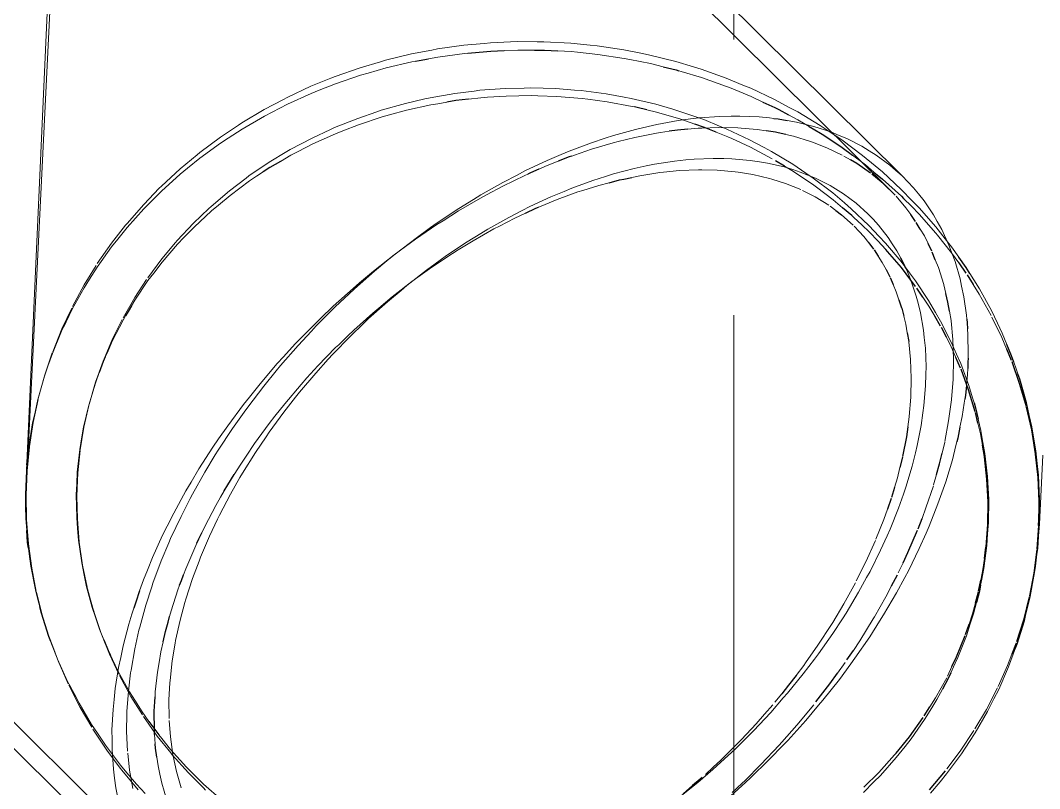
# Model space of a CAD drawing. Header units: millimetres. Extents: x -11795 to 47768, y 22971 to 65021.
# Drawn here: x 20288.7 to 20509, y 32997.5 to 33163.6 of the extents above; entities that cross this region are included whole.
import ezdxf

# ---------------------------------------------------------------- set-up
doc = ezdxf.new("R2010")
doc.units = ezdxf.units.MM
doc.linetypes.add('HIDDEN_50', pattern=[225, 150, -75])
for name, color, linetype, lineweight in [('PLATE_HIDDEN', 8, 'HIDDEN_50', 18), ('PROFILE_HIDDEN', 9, 'HIDDEN_50', 18), ('PROFILE_VISIBLE', 4, 'Continuous', 25)]:
    doc.layers.add(name, color=color, linetype=linetype, lineweight=lineweight)

msp = doc.modelspace()

# ---------------------------------------------------------------- linework, layer by layer
at = {"layer": 'PLATE_HIDDEN'}
for p, q in [((20442.87, 33534.78), (20442.87, 32724.87)), ((20442.87, 32724.87), (20442.87, 33534.78)), ((20442.87, 33534.78), (20442.87, 32724.87)), ((20442.87, 32724.87), (20442.87, 33534.78)), ((20442.87, 33534.48), (20442.87, 32724.69)), ((20442.87, 32724.69), (20442.87, 33534.48))]:
    msp.add_line(p, q, dxfattribs=at)
at = {"layer": 'PROFILE_HIDDEN'}
for p, q in [((20479.25, 33129.95), (18922.73, 34675.92)), ((20324.68, 32974.69), (18768.16, 34520.66)), ((20290.12, 33066.21), (20333.6, 33938.61)), ((20289.99, 33066.28), (20301.87, 33328.52)), ((20477.73, 33125.78), (20424.67, 33178.49)), ((20384.54, 33158.21), (20378.83, 33157.41)), ((20388.95, 33158.62), (20384.54, 33158.21)), ((20390.29, 33158.74), (20388.95, 33158.62)), ((20396.06, 33159), (20390.29, 33158.74)), ((20400.4, 33158.98), (20396.06, 33159)), ((20401.84, 33158.97), (20400.4, 33158.98)), ((20407.62, 33158.67), (20401.84, 33158.97)), ((20411.84, 33158.24), (20407.62, 33158.67)), ((20413.37, 33158.09), (20411.84, 33158.24)), ((20419.08, 33157.23), (20413.37, 33158.09)), ((20373.19, 33156.33), (20367.61, 33154.97)), ((20377.61, 33157.17), (20373.19, 33156.33)), ((20378.83, 33157.41), (20377.61, 33157.17)), ((20378.93, 33155.66), (20384.64, 33156.44)), ((20384.64, 33156.44), (20385.4, 33156.51)), ((20393.27, 33157.06), (20396.16, 33157.18)), ((20396.16, 33157.18), (20397.6, 33157.17)), ((20397.6, 33157.17), (20399.77, 33157.16)), ((20404.83, 33156.98), (20407.72, 33156.83)), ((20407.72, 33156.83), (20409.06, 33156.69)), ((20409.06, 33156.69), (20413.47, 33156.24)), ((20413.47, 33156.24), (20419.18, 33155.38)), ((20423.14, 33156.42), (20419.08, 33157.23)), ((20424.74, 33156.1), (20423.14, 33156.42)), ((20430.33, 33154.7), (20424.74, 33156.1)), ((20366.51, 33154.65), (20362.12, 33153.36)), ((20367.61, 33154.97), (20366.51, 33154.65)), ((20367.7, 33153.3), (20373.28, 33154.62)), ((20373.28, 33154.62), (20374.08, 33154.76)), ((20376.9, 33155.29), (20378.93, 33155.66)), ((20419.18, 33155.38), (20420.4, 33155.14)), ((20420.4, 33155.14), (20424.84, 33154.26)), ((20424.84, 33154.26), (20427.63, 33153.56)), ((20434.18, 33153.53), (20430.33, 33154.7)), ((20356.74, 33151.47), (20355.78, 33151.08)), ((20362.12, 33153.36), (20356.74, 33151.47)), ((20356.82, 33149.89), (20362.21, 33151.73)), ((20362.21, 33151.73), (20363.85, 33152.2)), ((20363.85, 33152.2), (20367.7, 33153.3)), ((20430.97, 33152.7), (20431.52, 33152.54)), ((20431.52, 33152.54), (20435.92, 33151.21)), ((20435.84, 33153.03), (20434.18, 33153.53)), ((20441.24, 33151.11), (20435.84, 33153.03)), ((20351.48, 33149.34), (20346.35, 33146.95)), ((20355.78, 33151.08), (20351.48, 33149.34)), ((20353.22, 33148.47), (20356.82, 33149.89)), ((20435.92, 33151.21), (20441.32, 33149.31)), ((20444.85, 33149.61), (20441.24, 33151.11)), ((20441.32, 33149.31), (20442.28, 33148.91)), ((20446.52, 33148.92), (20444.85, 33149.61)), ((20346.42, 33145.47), (20351.55, 33147.81)), ((20351.55, 33147.81), (20353.22, 33148.47)), ((20377.21, 33146.86), (20382.58, 33147.8)), ((20382.58, 33147.8), (20386.76, 33148.32)), ((20386.76, 33148.32), (20388, 33148.48)), ((20388, 33148.48), (20393.46, 33148.87)), ((20389.65, 33146.97), (20388.21, 33146.88)), ((20393.67, 33147.24), (20389.65, 33146.97)), ((20393.46, 33148.87), (20397.59, 33148.96)), ((20399.14, 33147.34), (20393.67, 33147.24)), ((20397.59, 33148.96), (20398.93, 33148.99)), ((20398.93, 33148.99), (20404.41, 33148.83)), ((20400.49, 33147.3), (20399.14, 33147.34)), ((20404.62, 33147.16), (20400.49, 33147.3)), ((20404.41, 33148.83), (20408.43, 33148.51)), ((20410.08, 33146.71), (20404.62, 33147.16)), ((20408.43, 33148.51), (20409.87, 33148.4)), ((20409.87, 33148.4), (20415.3, 33147.68)), ((20415.3, 33147.68), (20419.17, 33146.97)), ((20419.17, 33146.97), (20420.68, 33146.7)), ((20442.28, 33148.91), (20446.6, 33147.14)), ((20451.67, 33146.49), (20446.52, 33148.92)), ((20446.6, 33147.14), (20449.17, 33145.94)), ((20345.52, 33146.51), (20341.37, 33144.31)), ((20343.09, 33143.75), (20346.42, 33145.47)), ((20346.35, 33146.95), (20345.52, 33146.51)), ((20366.69, 33144.16), (20371.91, 33145.64)), ((20371.91, 33145.64), (20376.09, 33146.6)), ((20377.41, 33145.33), (20372.11, 33144.15)), ((20376.09, 33146.6), (20377.21, 33146.86)), ((20378.92, 33145.58), (20377.41, 33145.33)), ((20380.85, 33145.91), (20378.92, 33145.58)), ((20388.21, 33146.88), (20385.5, 33146.56)), ((20411.32, 33146.55), (20410.08, 33146.71)), ((20415.5, 33145.99), (20411.32, 33146.55)), ((20420.88, 33145), (20415.5, 33145.99)), ((20420.68, 33146.7), (20425.99, 33145.44)), ((20421.44, 33144.87), (20420.88, 33145)), ((20425.99, 33145.44), (20429.66, 33144.37)), ((20455.01, 33144.7), (20451.67, 33146.49)), ((20341.37, 33144.31), (20336.55, 33141.44)), ((20336.6, 33140.09), (20341.43, 33142.89)), ((20341.43, 33142.89), (20343.09, 33143.75)), ((20361.58, 33142.41), (20365.71, 33143.82)), ((20366.89, 33142.72), (20361.76, 33141.02)), ((20365.71, 33143.82), (20366.69, 33144.16)), ((20368.44, 33143.14), (20366.89, 33142.72)), ((20372.11, 33144.15), (20368.44, 33143.14)), ((20426.19, 33143.74), (20424.09, 33144.24)), ((20431.42, 33142.23), (20426.19, 33143.74)), ((20429.66, 33144.37), (20431.22, 33143.92)), ((20431.22, 33143.92), (20436.36, 33142.13)), ((20435.38, 33142.52), (20439.81, 33142.84)), ((20439.81, 33142.84), (20442.27, 33142.88)), ((20442.27, 33142.88), (20444.14, 33142.91)), ((20444.14, 33142.91), (20448.35, 33142.73)), ((20448.35, 33142.73), (20450.6, 33142.49)), ((20454.66, 33143.2), (20456.74, 33142.09)), ((20456.68, 33143.81), (20455.01, 33144.7)), ((20461.53, 33140.89), (20456.68, 33143.81)), ((20335.85, 33140.97), (20331.9, 33138.34)), ((20336.55, 33141.44), (20335.85, 33140.97)), ((20355.73, 33140.01), (20356.58, 33140.41)), ((20356.58, 33140.41), (20361.58, 33142.41)), ((20361.76, 33141.02), (20358.34, 33139.68)), ((20421.59, 33140.03), (20424.39, 33140.68)), ((20424.39, 33140.68), (20426.26, 33141.11)), ((20426.26, 33141.11), (20430.86, 33141.94)), ((20430.86, 33141.94), (20433.5, 33142.28)), ((20432.41, 33141.88), (20431.42, 33142.23)), ((20434.47, 33141.17), (20432.41, 33141.88)), ((20433.5, 33142.28), (20435.38, 33142.52)), ((20439.52, 33140.44), (20435.95, 33140.31)), ((20436.36, 33142.13), (20439.79, 33140.73)), ((20443.77, 33140.34), (20439.52, 33140.44)), ((20439.79, 33140.73), (20441.38, 33140.09)), ((20450.6, 33142.49), (20451.52, 33142.39)), ((20454.41, 33141.95), (20456.38, 33141.6)), ((20456.38, 33141.6), (20458.41, 33141.1)), ((20456.74, 33142.09), (20459.17, 33140.65)), ((20458.41, 33141.1), (20460.18, 33140.66)), ((20460.18, 33140.66), (20463.82, 33139.47)), ((20464.57, 33138.85), (20461.53, 33140.89)), ((20331.9, 33138.34), (20327.44, 33135.02)), ((20333.58, 33138.11), (20336.6, 33140.09)), ((20351.72, 33138.15), (20355.73, 33140.01)), ((20356.76, 33139.07), (20351.89, 33136.87)), ((20358.34, 33139.68), (20356.76, 33139.07)), ((20415.04, 33138.11), (20416.87, 33138.71)), ((20416.87, 33138.71), (20421.59, 33140.03)), ((20421.51, 33138.3), (20417.84, 33137.39)), ((20426.14, 33139.21), (20421.51, 33138.3)), ((20427.05, 33139.34), (20426.14, 33139.21)), ((20428.87, 33139.61), (20427.05, 33139.34)), ((20435.15, 33140.28), (20432.92, 33140.08)), ((20435.95, 33140.31), (20435.15, 33140.28)), ((20441.56, 33138.43), (20439.05, 33139.44)), ((20441.38, 33140.09), (20446.27, 33137.8)), ((20442.41, 33138.03), (20441.56, 33138.43)), ((20444.46, 33140.28), (20443.77, 33140.34)), ((20447.9, 33139.99), (20444.46, 33140.28)), ((20449.89, 33139.69), (20447.9, 33139.99)), ((20455.74, 33138.53), (20454.1, 33138.89)), ((20459.43, 33137.42), (20455.74, 33138.53)), ((20463.82, 33139.47), (20465.61, 33138.73)), ((20466.21, 33137.75), (20464.57, 33138.85)), ((20465.61, 33138.73), (20467.28, 33138.04)), ((20327.48, 33133.8), (20331.95, 33137.05)), ((20331.95, 33137.05), (20333.58, 33138.11)), ((20347, 33135.65), (20351.72, 33138.15)), ((20351.89, 33136.87), (20348.73, 33135.25)), ((20407.32, 33135.33), (20412.11, 33137.14)), ((20416.83, 33137.14), (20412.09, 33135.73)), ((20412.11, 33137.14), (20415.04, 33138.11)), ((20417.84, 33137.39), (20416.83, 33137.14)), ((20446.44, 33136.15), (20442.41, 33138.03)), ((20446.27, 33137.8), (20449.43, 33136.11)), ((20451.17, 33133.64), (20446.44, 33136.15)), ((20449.43, 33136.11), (20451.01, 33135.26)), ((20459.9, 33137.24), (20459.43, 33137.42)), ((20462.95, 33136.07), (20459.9, 33137.24)), ((20466.3, 33134.48), (20462.95, 33136.07)), ((20470.69, 33134.39), (20466.21, 33137.75)), ((20467.28, 33138.04), (20470.56, 33136.37)), ((20470.56, 33136.37), (20472.11, 33135.41)), ((20326.88, 33134.54), (20323.19, 33131.48)), ((20324.78, 33131.61), (20327.48, 33133.8)), ((20327.44, 33135.02), (20326.88, 33134.54)), ((20342.45, 33132.91), (20346.28, 33135.22)), ((20347.16, 33134.43), (20344.88, 33133.1)), ((20346.28, 33135.22), (20347, 33135.65)), ((20348.73, 33135.25), (20347.16, 33134.43)), ((20402.52, 33133.3), (20405.56, 33134.59)), ((20405.56, 33134.59), (20407.32, 33135.33)), ((20408.43, 33134.47), (20407.88, 33134.27)), ((20412.09, 33135.73), (20408.43, 33134.47)), ((20438.43, 33133.76), (20434.29, 33133.59)), ((20440.7, 33133.71), (20438.43, 33133.76)), ((20451.01, 33135.26), (20455.6, 33132.49)), ((20468.06, 33133.46), (20466.67, 33134.27)), ((20468.49, 33134.46), (20470.73, 33132.8)), ((20473.41, 33132.13), (20470.69, 33134.39)), ((20472.11, 33135.41), (20473.66, 33134.46)), ((20473.66, 33134.46), (20476.56, 33132.32)), ((20323.22, 33130.34), (20324.78, 33131.61)), ((20338.07, 33129.95), (20342.45, 33132.91)), ((20397.72, 33131.03), (20402.52, 33133.3)), ((20402.53, 33132.2), (20400.73, 33131.4)), ((20404.92, 33133.14), (20402.53, 33132.2)), ((20421.32, 33131.57), (20416.87, 33130.4)), ((20423.95, 33132.12), (20421.32, 33131.57)), ((20425.72, 33132.49), (20423.95, 33132.12)), ((20430.05, 33133.16), (20425.72, 33132.49)), ((20432.5, 33133.41), (20430.05, 33133.16)), ((20434.29, 33133.59), (20432.5, 33133.41)), ((20442.46, 33133.67), (20440.7, 33133.71)), ((20446.37, 33133.33), (20442.46, 33133.67)), ((20448.43, 33133.01), (20446.37, 33133.33)), ((20450.15, 33132.74), (20448.43, 33133.01)), ((20453.77, 33131.9), (20450.15, 33132.74)), ((20455.6, 33131.33), (20453.77, 33131.9)), ((20455.75, 33130.9), (20453.82, 33132.06)), ((20455.6, 33132.49), (20458.46, 33130.55)), ((20470.73, 33132.8), (20471.31, 33132.33)), ((20471.31, 33132.33), (20473.16, 33130.81)), ((20474.98, 33130.82), (20473.41, 33132.13)), ((20476.56, 33132.32), (20477.86, 33131.17)), ((20323.19, 33131.48), (20319.15, 33127.75)), ((20319.17, 33126.68), (20323.22, 33130.34)), ((20333.88, 33126.76), (20337.48, 33129.5)), ((20337.48, 33129.5), (20338.07, 33129.95)), ((20339.74, 33129.88), (20338.2, 33128.87)), ((20341.17, 33130.82), (20339.74, 33129.88)), ((20397.72, 33130.08), (20392.93, 33127.74)), ((20392.94, 33128.54), (20396.05, 33130.16)), ((20396.05, 33130.16), (20397.72, 33131.03)), ((20398.32, 33130.35), (20397.72, 33130.08)), ((20415.13, 33129.85), (20412.37, 33128.98)), ((20416.87, 33130.4), (20415.13, 33129.85)), ((20420.8, 33129.65), (20422.54, 33130.01)), ((20422.54, 33130.01), (20426.86, 33130.69)), ((20426.86, 33130.69), (20427.68, 33130.77)), ((20427.68, 33130.77), (20431.11, 33131.11)), ((20431.11, 33131.11), (20435.25, 33131.28)), ((20435.25, 33131.28), (20435.96, 33131.26)), ((20435.96, 33131.26), (20439.28, 33131.19)), ((20439.28, 33131.19), (20443.19, 33130.86)), ((20443.19, 33130.86), (20443.79, 33130.76)), ((20443.79, 33130.76), (20446.96, 33130.27)), ((20446.96, 33130.27), (20450.59, 33129.43)), ((20450.59, 33129.43), (20451.08, 33129.27)), ((20457.24, 33130.81), (20455.6, 33131.33)), ((20460.15, 33127.94), (20455.75, 33130.9)), ((20460.54, 33129.48), (20457.24, 33130.81)), ((20458.46, 33130.55), (20460.01, 33129.49)), ((20460.01, 33129.49), (20464.24, 33126.28)), ((20462.13, 33128.68), (20460.54, 33129.48)), ((20479.06, 33127.05), (20474.98, 33130.82)), ((20477.86, 33131.17), (20479.25, 33129.95)), ((20479.25, 33129.95), (20481.72, 33127.37)), ((20318.7, 33127.29), (20315.33, 33123.82)), ((20319.15, 33127.75), (20318.7, 33127.29)), ((20338.2, 33128.87), (20334, 33125.75)), ((20388.18, 33125.84), (20392.94, 33128.54)), ((20392.93, 33127.74), (20389.42, 33125.86)), ((20407.84, 33127.33), (20406.17, 33126.63)), ((20412.37, 33128.98), (20407.84, 33127.33)), ((20410.21, 33126.83), (20413.69, 33127.92)), ((20413.69, 33127.92), (20415.91, 33128.5)), ((20451.08, 33129.27), (20454.06, 33128.34)), ((20454.06, 33128.34), (20457.36, 33127)), ((20460.74, 33127.5), (20460.15, 33127.94)), ((20464.36, 33124.77), (20460.74, 33127.5)), ((20463.66, 33127.91), (20462.13, 33128.68)), ((20466.6, 33126.1), (20463.66, 33127.91)), ((20475.18, 33128.29), (20473.94, 33129.32)), ((20477.73, 33125.78), (20475.18, 33128.29)), ((20481.72, 33127.37), (20482.78, 33126.07)), ((20316.8, 33124.3), (20319.17, 33126.68)), ((20329.89, 33123.37), (20333.88, 33126.76)), ((20334, 33125.75), (20331.47, 33123.66)), ((20388.15, 33125.18), (20383.4, 33122.41)), ((20386.6, 33124.87), (20388.18, 33125.84)), ((20389.42, 33125.86), (20388.15, 33125.18)), ((20403.29, 33125.44), (20398.75, 33123.33)), ((20406.17, 33126.63), (20403.29, 33125.44)), ((20404.66, 33124.85), (20409.19, 33126.5)), ((20409.19, 33126.5), (20410.21, 33126.83)), ((20457.74, 33126.81), (20460.48, 33125.43)), ((20460.48, 33125.43), (20463.41, 33123.62)), ((20464.24, 33126.28), (20466.78, 33124.12)), ((20467.94, 33125.1), (20466.6, 33126.1)), ((20469.33, 33124.06), (20467.94, 33125.1)), ((20480.06, 33123.06), (20477.93, 33125.56)), ((20481.44, 33124.61), (20479.06, 33127.05)), ((20482.78, 33126.07), (20483.98, 33124.58)), ((20315.33, 33123.82), (20311.74, 33119.71)), ((20311.74, 33118.8), (20315.34, 33122.83)), ((20315.34, 33122.83), (20316.8, 33124.3)), ((20326.12, 33119.78), (20329.43, 33122.93)), ((20329.43, 33122.93), (20329.89, 33123.37)), ((20331.47, 33123.66), (20330, 33122.44)), ((20378.79, 33119.83), (20383.46, 33122.93)), ((20383.46, 33122.93), (20386.6, 33124.87)), ((20398.75, 33123.33), (20397.15, 33122.51)), ((20400.67, 33123.2), (20401.23, 33123.43)), ((20401.23, 33123.43), (20404.66, 33124.85)), ((20463.7, 33123.41), (20464.92, 33122.49)), ((20466.37, 33123.08), (20464.36, 33124.77)), ((20466.78, 33124.12), (20468.26, 33122.86)), ((20468.26, 33122.86), (20472.07, 33119.24)), ((20471.86, 33121.8), (20469.33, 33124.06)), ((20481.12, 33121.59), (20480.06, 33123.06)), ((20481.24, 33123.39), (20482.94, 33121.66)), ((20482.92, 33123.09), (20481.44, 33124.61)), ((20486.55, 33118.95), (20482.92, 33123.09)), ((20483.98, 33124.58), (20486.01, 33121.58)), ((20330, 33122.44), (20326.21, 33118.92)), ((20383.4, 33122.41), (20380.03, 33120.28)), ((20394.21, 33120.99), (20389.7, 33118.44)), ((20392.22, 33119.13), (20395.56, 33120.85)), ((20397.15, 33122.51), (20394.21, 33120.99)), ((20395.56, 33120.85), (20397.84, 33121.91)), ((20472.95, 33120.62), (20471.86, 33121.8)), ((20474.17, 33119.32), (20472.95, 33120.62)), ((20482.94, 33121.66), (20486.55, 33117.59)), ((20486.01, 33121.58), (20486.82, 33120.14)), ((20311.41, 33119.29), (20308.4, 33115.44)), ((20309.73, 33116.29), (20311.74, 33118.8)), ((20311.74, 33119.71), (20311.41, 33119.29)), ((20322.58, 33116), (20326.12, 33119.78)), ((20326.21, 33118.92), (20324.03, 33116.65)), ((20378.7, 33119.43), (20374.05, 33116.26)), ((20374.19, 33116.53), (20377.33, 33118.78)), ((20377.33, 33118.78), (20378.79, 33119.83)), ((20380.03, 33120.28), (20378.7, 33119.43)), ((20386.52, 33115.96), (20391.03, 33118.51)), ((20389.7, 33118.44), (20388.21, 33117.52)), ((20391.03, 33118.51), (20392.22, 33119.13)), ((20472.17, 33117.82), (20470.5, 33119.38)), ((20472.07, 33119.24), (20474.28, 33116.9)), ((20476.26, 33116.63), (20474.17, 33119.32)), ((20484.05, 33117), (20483.17, 33118.46)), ((20488.58, 33116.37), (20486.55, 33118.95)), ((20486.82, 33120.14), (20487.81, 33118.39)), ((20487.81, 33118.39), (20489.37, 33115.01)), ((20308.39, 33114.61), (20309.73, 33116.29)), ((20324.03, 33116.65), (20322.65, 33115.22)), ((20369.67, 33113.05), (20374.19, 33116.53)), ((20374.05, 33116.26), (20370.85, 33113.91)), ((20388.21, 33117.52), (20385.23, 33115.68)), ((20469.93, 33117.97), (20470.99, 33116.84)), ((20470.99, 33116.84), (20472.03, 33115.49)), ((20473.96, 33115.94), (20472.17, 33117.82)), ((20474.28, 33116.9), (20475.66, 33115.43)), ((20477.11, 33115.31), (20476.26, 33116.63)), ((20484.87, 33115.34), (20484.05, 33117)), ((20486.55, 33117.59), (20486.89, 33117.16)), ((20486.89, 33117.16), (20489.92, 33113.35)), ((20489.93, 33114.64), (20488.58, 33116.37)), ((20305.29, 33110.26), (20308.39, 33114.61)), ((20308.4, 33115.44), (20305.31, 33111)), ((20319.27, 33112.05), (20322.23, 33115.59)), ((20322.65, 33115.22), (20319.33, 33111.35)), ((20322.23, 33115.59), (20322.58, 33116)), ((20385.23, 33115.68), (20380.81, 33112.73)), ((20382.05, 33113.21), (20383.3, 33113.98)), ((20383.3, 33113.98), (20386.52, 33115.96)), ((20475.66, 33115.43), (20479.01, 33111.45)), ((20478.13, 33113.74), (20477.11, 33115.31)), ((20489.37, 33115.01), (20489.94, 33113.47)), ((20491.5, 33112.42), (20489.93, 33114.64)), ((20316.21, 33107.93), (20319.27, 33112.05)), ((20369.48, 33112.9), (20364.99, 33109.37)), ((20365.24, 33109.4), (20368.34, 33111.96)), ((20368.34, 33111.96), (20369.67, 33113.05)), ((20370.85, 33113.91), (20369.48, 33112.9)), ((20379.44, 33111.74), (20376.46, 33109.59)), ((20377.63, 33110.25), (20382.05, 33113.21)), ((20380.81, 33112.73), (20379.44, 33111.74)), ((20474.08, 33112.6), (20474.94, 33111.26)), ((20478.94, 33112.2), (20478.13, 33113.74)), ((20487.08, 33110.19), (20486.42, 33111.85)), ((20489.92, 33113.35), (20491.48, 33111.15)), ((20489.94, 33113.47), (20490.68, 33111.45)), ((20305.08, 33110.62), (20302.49, 33106.43)), ((20303.64, 33107.64), (20305.29, 33110.26)), ((20319.33, 33111.35), (20317.5, 33108.94)), ((20376.46, 33109.59), (20372.19, 33106.26)), ((20374.58, 33108.05), (20377.63, 33110.25)), ((20474.94, 33111.26), (20475.76, 33109.72)), ((20479.01, 33111.45), (20480.87, 33108.98)), ((20480.37, 33109.23), (20480.06, 33109.94)), ((20488.24, 33106.52), (20487.08, 33110.19)), ((20490.68, 33111.45), (20491.76, 33107.73)), ((20302.46, 33105.77), (20303.64, 33107.64)), ((20313.41, 33103.66), (20315.96, 33107.56)), ((20317.5, 33108.94), (20316.26, 33107.32)), ((20360.92, 33105.59), (20365.24, 33109.4)), ((20364.99, 33109.37), (20361.98, 33106.84)), ((20373.28, 33107.11), (20374.58, 33108.05)), ((20481.15, 33107.4), (20480.37, 33109.23)), ((20480.87, 33108.98), (20482.12, 33107.31)), ((20482.3, 33103.96), (20481.15, 33107.4)), ((20491.76, 33107.73), (20492.1, 33106.12)), ((20494.73, 33107.5), (20493.9, 33108.84)), ((20495.93, 33105.58), (20494.73, 33107.5)), ((20299.89, 33101.15), (20302.46, 33105.77)), ((20302.49, 33106.43), (20299.93, 33101.72)), ((20316.26, 33107.32), (20313.44, 33103.13)), ((20360.59, 33105.66), (20356.31, 33101.8)), ((20359.73, 33104.47), (20360.92, 33105.59)), ((20361.98, 33106.84), (20360.59, 33105.66)), ((20370.95, 33105.22), (20368.02, 33102.77)), ((20369.01, 33103.79), (20373.28, 33107.11)), ((20372.19, 33106.26), (20370.95, 33105.22)), ((20477.31, 33106.46), (20477.97, 33104.92)), ((20482.12, 33107.31), (20484.97, 33103.02)), ((20488.71, 33104.55), (20488.27, 33106.39)), ((20492.1, 33106.12), (20492.58, 33103.85)), ((20494.59, 33106.5), (20495.9, 33104.43)), ((20498.53, 33100.85), (20495.93, 33105.58)), ((20310.87, 33099.26), (20313.41, 33103.66)), ((20313.44, 33103.13), (20312.7, 33101.88)), ((20356.71, 33101.63), (20359.73, 33104.47)), ((20366.16, 33101.4), (20369.01, 33103.79)), ((20477.97, 33104.92), (20478.54, 33103.2)), ((20482.68, 33102.45), (20482.3, 33103.96)), ((20485, 33101.83), (20483.71, 33103.76)), ((20484.97, 33103.02), (20486.47, 33100.46)), ((20492.58, 33103.85), (20493.15, 33099.83)), ((20495.9, 33104.43), (20498.49, 33099.77)), ((20299.78, 33101.4), (20297.66, 33096.89)), ((20299.24, 33099.81), (20299.89, 33101.15)), ((20352.63, 33097.54), (20356.71, 33101.63)), ((20356.31, 33101.8), (20353.53, 33099.13)), ((20368.02, 33102.77), (20363.95, 33099.12)), ((20364.84, 33100.3), (20366.16, 33101.4)), ((20483.21, 33100.36), (20482.68, 33102.45)), ((20486.29, 33099.65), (20485, 33101.83)), ((20499.85, 33098.1), (20498.53, 33100.85)), ((20310.88, 33098.81), (20308.6, 33094.37)), ((20308.61, 33094.73), (20310.71, 33098.94)), ((20311.42, 33099.72), (20310.88, 33098.81)), ((20353.53, 33099.13), (20352.14, 33097.79)), ((20360.77, 33096.65), (20364.84, 33100.3)), ((20363.95, 33099.12), (20362.84, 33098.06)), ((20479.59, 33099.62), (20480.02, 33097.88)), ((20483.86, 33096.62), (20483.21, 33100.36)), ((20486.47, 33100.46), (20487.56, 33098.6)), ((20487.56, 33098.6), (20489.87, 33094.05)), ((20489.81, 33098.72), (20489.48, 33100.71)), ((20490.21, 33094.61), (20489.81, 33098.65)), ((20493.15, 33099.83), (20493.22, 33099)), ((20498.64, 33099.45), (20500.8, 33095)), ((20295.6, 33091.57), (20297.6, 33096.41)), ((20297.66, 33096.89), (20295.66, 33091.96)), ((20297.6, 33096.41), (20298.1, 33097.44)), ((20352.14, 33097.79), (20348.1, 33093.65)), ((20348.69, 33093.31), (20351.58, 33096.41)), ((20351.58, 33096.41), (20352.63, 33097.54)), ((20359.45, 33095.38), (20360.77, 33096.65)), ((20362.84, 33098.06), (20360, 33095.33)), ((20480.02, 33097.88), (20480.35, 33096.01)), ((20484.02, 33095.05), (20483.86, 33096.62)), ((20493.38, 33096.92), (20493.47, 33095.68)), ((20500.85, 33096), (20499.85, 33098.1)), ((20306.63, 33090.09), (20308.61, 33094.73)), ((20308.6, 33094.37), (20307.48, 33091.82)), ((20360, 33095.33), (20356.19, 33091.4)), ((20484.26, 33092.73), (20484.02, 33095.05)), ((20489.87, 33093), (20488.8, 33095.08)), ((20490.36, 33090.37), (20490.21, 33094.61)), ((20493.47, 33095.68), (20493.54, 33091.4)), ((20500.8, 33095), (20501.82, 33092.57)), ((20501.88, 33093.53), (20500.85, 33096)), ((20344.9, 33088.97), (20348.69, 33093.31)), ((20348.1, 33093.65), (20345.58, 33090.88)), ((20353, 33088.92), (20356.82, 33092.85)), ((20356.82, 33092.85), (20357.48, 33093.48)), ((20480.68, 33094.07), (20481.08, 33090.25)), ((20484.41, 33088.72), (20484.26, 33092.73)), ((20489.87, 33094.05), (20491.01, 33091.44)), ((20490.87, 33090.71), (20489.87, 33093)), ((20295.58, 33091.71), (20293.96, 33086.93)), ((20294.65, 33088.86), (20295.6, 33091.57)), ((20304.93, 33085.35), (20306.54, 33089.84)), ((20307.48, 33091.82), (20307.04, 33090.82)), ((20345.58, 33090.88), (20344.21, 33089.38)), ((20355.22, 33090.33), (20352.51, 33087.35)), ((20356.19, 33091.4), (20355.22, 33090.33)), ((20481.08, 33090.25), (20481.23, 33086.24)), ((20490.26, 33086.01), (20490.36, 33090.37)), ((20491.01, 33091.44), (20491.9, 33089.4)), ((20493.54, 33091.4), (20493.51, 33090.55)), ((20293.88, 33086.64), (20294.65, 33088.86)), ((20305.74, 33087.5), (20304.89, 33085.17)), ((20344.21, 33089.38), (20340.47, 33085.01)), ((20341.27, 33084.52), (20343.99, 33087.86)), ((20343.99, 33087.86), (20344.9, 33088.97)), ((20350.62, 33086.29), (20353, 33088.92)), ((20484.38, 33087.12), (20484.41, 33088.72)), ((20491.9, 33089.4), (20493.65, 33084.65)), ((20493.41, 33088.36), (20493.36, 33087.01)), ((20503.86, 33088.28), (20503.38, 33089.67)), ((20504.25, 33087.15), (20503.86, 33088.28)), ((20292.46, 33081.63), (20293.88, 33086.64)), ((20293.96, 33086.93), (20292.55, 33081.83)), ((20303.53, 33080.53), (20304.93, 33085.35)), ((20352.51, 33087.35), (20349, 33083.18)), ((20349.33, 33084.87), (20350.62, 33086.29)), ((20481.23, 33086.24), (20481.13, 33082.11)), ((20484.31, 33084.59), (20484.38, 33087.12)), ((20489.91, 33081.63), (20490.26, 33086.01)), ((20493.36, 33087.01), (20493.14, 33084.76)), ((20304.89, 33085.17), (20304.11, 33082.6)), ((20337.81, 33079.98), (20341.27, 33084.52)), ((20340.47, 33085.01), (20338.21, 33082.17)), ((20345.81, 33080.7), (20349.33, 33084.87)), ((20349, 33083.18), (20348.17, 33082.14)), ((20483.96, 33080.36), (20484.31, 33084.59)), ((20493.65, 33084.65), (20494.44, 33082.02)), ((20292.51, 33081.66), (20291.44, 33076.67)), ((20291.86, 33078.92), (20292.46, 33081.63)), ((20304.11, 33082.6), (20303.47, 33080.44)), ((20338.21, 33082.17), (20336.9, 33080.53)), ((20348.17, 33082.14), (20345.64, 33078.92)), ((20481.13, 33082.11), (20480.78, 33077.95)), ((20489.3, 33077.01), (20489.91, 33081.56)), ((20492.79, 33081.68), (20492.66, 33080.84)), ((20494.44, 33082.02), (20494.78, 33080.92)), ((20291.33, 33076.56), (20291.86, 33078.92)), ((20303.47, 33080.44), (20302.34, 33075.65)), ((20302.42, 33075.65), (20303.49, 33080.36)), ((20336.9, 33080.53), (20333.5, 33075.96)), ((20334.53, 33075.37), (20337.04, 33078.91)), ((20337.04, 33078.91), (20337.81, 33079.98)), ((20345.64, 33078.92), (20342.47, 33074.58)), ((20343.7, 33078.01), (20345.81, 33080.7)), ((20483.35, 33076.04), (20483.73, 33078.77)), ((20483.73, 33078.77), (20483.96, 33080.36)), ((20492.66, 33080.84), (20492.22, 33077.94)), ((20506.73, 33078.14), (20506.42, 33079.52)), ((20290.51, 33071.44), (20291.33, 33076.56)), ((20291.44, 33076.67), (20290.63, 33071.45)), ((20342.46, 33076.44), (20343.7, 33078.01)), ((20480.77, 33077.88), (20480.47, 33075.72)), ((20488.47, 33072.54), (20489.3, 33077.01)), ((20492.22, 33077.94), (20491.75, 33075.62)), ((20496.19, 33074.18), (20495.64, 33076.5)), ((20495.69, 33077.37), (20496.27, 33074.93)), ((20507, 33076.93), (20506.73, 33078.14)), ((20301.62, 33070.72), (20302.42, 33075.65)), ((20302.34, 33075.65), (20301.91, 33073.1)), ((20331.44, 33070.68), (20334.53, 33075.37)), ((20333.5, 33075.96), (20331.52, 33073.1)), ((20339.28, 33072.1), (20342.46, 33076.44)), ((20342.47, 33074.58), (20341.78, 33073.57)), ((20482.5, 33071.65), (20483.35, 33076.04)), ((20496.27, 33074.93), (20496.72, 33072.33)), ((20301.91, 33073.1), (20301.51, 33070.81)), ((20331.52, 33073.1), (20330.29, 33071.32)), ((20337.45, 33069.39), (20339.28, 33072.1)), ((20341.78, 33073.57), (20339.48, 33070.16)), ((20487.89, 33070.04), (20488.44, 33072.39)), ((20491.08, 33072.47), (20490.87, 33071.65)), ((20496.61, 33071.75), (20496.19, 33074.18)), ((20496.72, 33072.33), (20497.13, 33069.99)), ((20290.62, 33071.37), (20290.12, 33066.21)), ((20290.37, 33070.1), (20290.51, 33071.44)), ((20301.51, 33070.81), (20300.99, 33065.92)), ((20301.11, 33065.75), (20301.61, 33070.63)), ((20330.29, 33071.32), (20327.26, 33066.62)), ((20330.81, 33069.66), (20331.44, 33070.68)), ((20339.48, 33070.16), (20336.68, 33065.69)), ((20481.39, 33067.19), (20482.11, 33070.08)), ((20482.11, 33070.08), (20482.5, 33071.65)), ((20490.87, 33071.65), (20490.1, 33068.59)), ((20497.13, 33069.99), (20497.69, 33065.02)), ((20328.55, 33065.95), (20330.81, 33069.66)), ((20334.89, 33065.45), (20336.29, 33067.68)), ((20336.29, 33067.68), (20337.45, 33069.39)), ((20490.1, 33068.59), (20488.66, 33063.83)), ((20508.42, 33067.79), (20508.28, 33069.15)), ((20508.69, 33065.25), (20508.42, 33067.79)), ((20508.9, 33054.71), (20509.64, 33069.58)), ((20289.77, 33061.1), (20289.99, 33066.28)), ((20290.12, 33066.21), (20289.91, 33060.94)), ((20289.99, 33066.28), (20290.11, 33067.53)), ((20300.99, 33065.92), (20300.88, 33063.43)), ((20300.91, 33060.76), (20301.11, 33065.75)), ((20327.26, 33066.62), (20325.57, 33063.77)), ((20325.87, 33061.17), (20328.55, 33065.95)), ((20336.68, 33065.69), (20336.13, 33064.74)), ((20478.76, 33066.94), (20478.21, 33064.71)), ((20480.05, 33062.69), (20481.39, 33067.19)), ((20300.88, 33063.43), (20300.77, 33061.02)), ((20325.57, 33063.77), (20324.44, 33061.87)), ((20336.13, 33064.74), (20334.09, 33061.17)), ((20478.21, 33064.71), (20477.57, 33062.58)), ((20486.06, 33063.19), (20486.7, 33065.45)), ((20488.66, 33063.83), (20488.11, 33062.24)), ((20497.69, 33065.02), (20497.82, 33062.48)), ((20508.95, 33059.98), (20508.69, 33065.25)), ((20289.82, 33058.51), (20289.77, 33061.1)), ((20324.44, 33061.87), (20321.83, 33057.08)), ((20325.37, 33060.21), (20325.87, 33061.17)), ((20334.09, 33061.17), (20331.71, 33056.63)), ((20331.95, 33060.52), (20332.72, 33061.87)), ((20478.46, 33058.15), (20479.52, 33061.18)), ((20479.52, 33061.18), (20480.05, 33062.69)), ((20484.4, 33058.18), (20485.99, 33062.96)), ((20488.11, 33062.24), (20486.99, 33059.04)), ((20497.82, 33062.48), (20497.95, 33060.02)), ((20289.91, 33060.94), (20290.02, 33055.67)), ((20300.77, 33061.02), (20300.85, 33056.11)), ((20301.02, 33055.76), (20300.91, 33060.76)), ((20323.4, 33056.37), (20325.37, 33060.21)), ((20330.9, 33058.7), (20331.95, 33060.52)), ((20486.99, 33059.04), (20485.09, 33054.23)), ((20497.95, 33060.02), (20497.9, 33055.03)), ((20508.92, 33057.35), (20508.95, 33059.98)), ((20289.86, 33055.92), (20289.82, 33058.51)), ((20321.83, 33057.08), (20320.43, 33054.28)), ((20328.52, 33054.15), (20330.9, 33058.7)), ((20476.07, 33057.94), (20475.28, 33055.67)), ((20476.64, 33053.6), (20478.46, 33058.15)), ((20483.54, 33055.94), (20484.4, 33058.18)), ((20508.9, 33054.71), (20508.92, 33057.35)), ((20290.06, 33053.34), (20289.86, 33055.92)), ((20290.02, 33055.67), (20290.42, 33050.49)), ((20300.85, 33056.11), (20301.05, 33053.71)), ((20301.42, 33050.87), (20301.02, 33055.76)), ((20321.15, 33051.56), (20323.4, 33056.37)), ((20331.29, 33055.75), (20329.55, 33052.07)), ((20331.71, 33056.63), (20331.29, 33055.75)), ((20475.28, 33055.67), (20473.58, 33051.44)), ((20497.9, 33055.03), (20497.73, 33052.58)), ((20508.72, 33052.08), (20508.9, 33054.71)), ((20301.05, 33053.71), (20301.24, 33051.21)), ((20319.43, 33052.28), (20317.26, 33047.46)), ((20320.43, 33054.28), (20319.43, 33052.28)), ((20327.9, 33052.83), (20328.52, 33054.15)), ((20475.99, 33052.16), (20476.64, 33053.6)), ((20484.41, 33052.71), (20482.95, 33049.42)), ((20485.09, 33054.23), (20484.41, 33052.71)), ((20497.73, 33052.58), (20497.55, 33050.05)), ((20290.42, 33050.4), (20291.13, 33045.16)), ((20301.24, 33051.21), (20301.94, 33046.34)), ((20302.14, 33045.82), (20301.42, 33050.78)), ((20319.12, 33046.74), (20320.77, 33050.67)), ((20320.77, 33050.67), (20321.15, 33051.56)), ((20326.36, 33049.59), (20326.82, 33050.55)), ((20329.55, 33052.07), (20327.61, 33047.51)), ((20473.46, 33051.12), (20471.41, 33046.55)), ((20474.59, 33049.03), (20475.99, 33052.16)), ((20497.55, 33050.05), (20496.89, 33045.09)), ((20290.59, 33048.26), (20290.42, 33049.51)), ((20290.95, 33045.6), (20290.59, 33048.26)), ((20324.43, 33045.03), (20326.36, 33049.59)), ((20472.32, 33044.48), (20474.59, 33049.03)), ((20482.95, 33049.42), (20480.59, 33044.61)), ((20508.22, 33046.92), (20508.38, 33048.19)), ((20301.94, 33046.34), (20302.17, 33045.19)), ((20303.11, 33041.07), (20302.14, 33045.82)), ((20317.26, 33047.46), (20316.15, 33044.73)), ((20317.33, 33041.94), (20319.12, 33046.74)), ((20327.31, 33046.71), (20325.91, 33042.96)), ((20327.61, 33047.51), (20327.31, 33046.71)), ((20471.41, 33046.55), (20469.34, 33042.4)), ((20478.41, 33044.15), (20479.46, 33046.35)), ((20496.7, 33044.86), (20497.03, 33047.29)), ((20508.05, 33045.57), (20508.22, 33046.92)), ((20291.95, 33040.49), (20290.95, 33045.6)), ((20291.13, 33045.16), (20292.11, 33040.14)), ((20316.15, 33044.73), (20315.31, 33042.65)), ((20323.95, 33043.75), (20324.43, 33045.03)), ((20471.58, 33043.13), (20472.32, 33044.48)), ((20480.59, 33044.61), (20479.81, 33043.17)), ((20496.22, 33042.54), (20496.7, 33044.86)), ((20496.89, 33045.09), (20496.44, 33042.77)), ((20315.31, 33042.65), (20314.46, 33040.25)), ((20317.07, 33041.15), (20317.33, 33041.94)), ((20322.72, 33040.48), (20323.1, 33041.48)), ((20325.91, 33042.96), (20324.44, 33038.44)), ((20469.14, 33042), (20466.65, 33037.47)), ((20469.83, 33039.95), (20471.58, 33043.13)), ((20475.72, 33038.95), (20476.97, 33041.35)), ((20479.81, 33043.17), (20478.01, 33039.82)), ((20496.44, 33042.77), (20496.19, 33041.48)), ((20292.56, 33038.13), (20291.95, 33040.49)), ((20292.15, 33039.96), (20293.46, 33034.82)), ((20304.46, 33036.04), (20303.15, 33040.9)), ((20315.78, 33037.17), (20317.07, 33041.15)), ((20321.26, 33035.96), (20322.72, 33040.48)), ((20467.14, 33035.45), (20469.83, 33039.95)), ((20478.01, 33039.82), (20475.22, 33035.06)), ((20292.91, 33036.78), (20292.56, 33038.13)), ((20314.47, 33032.43), (20315.78, 33037.17)), ((20324.25, 33037.73), (20323.22, 33033.96)), ((20324.44, 33038.44), (20324.25, 33037.73)), ((20466.65, 33037.47), (20464.24, 33033.44)), ((20473.27, 33034.65), (20475.72, 33038.95)), ((20494.44, 33035.28), (20495.08, 33037.66)), ((20495.31, 33037.76), (20494.68, 33035.33)), ((20506.33, 33036.63), (20506.62, 33037.83)), ((20293.46, 33034.82), (20294.99, 33029.99)), ((20305.98, 33031.5), (20304.46, 33036.04)), ((20304.58, 33035.64), (20304.94, 33034.57)), ((20312.79, 33035.24), (20312.13, 33033.09)), ((20313.2, 33036.55), (20312.79, 33035.24)), ((20320.92, 33034.74), (20321.26, 33035.96)), ((20466.33, 33034.2), (20467.14, 33035.45)), ((20473, 33034.18), (20473.27, 33034.65)), ((20475.22, 33035.06), (20474.37, 33033.73)), ((20493.7, 33033.06), (20494.44, 33035.28)), ((20494.68, 33035.33), (20493.97, 33033.15)), ((20505.99, 33035.26), (20506.33, 33036.63)), ((20304.94, 33034.57), (20305.8, 33032.01)), ((20312.13, 33033.09), (20310.9, 33028.38)), ((20314.31, 33031.73), (20314.47, 33032.43)), ((20323.22, 33033.96), (20322.24, 33029.53)), ((20463.95, 33032.97), (20461.06, 33028.53)), ((20464.24, 33033.44), (20463.95, 33032.97)), ((20464.24, 33031.01), (20466.33, 33034.2)), ((20470.07, 33029.45), (20473, 33034.18)), ((20474.37, 33033.73), (20472.23, 33030.35)), ((20493.97, 33033.15), (20493.13, 33030.55)), ((20305.8, 33032.01), (20306.74, 33029.69)), ((20307.95, 33026.55), (20306.06, 33031.25)), ((20313.41, 33027.75), (20314.31, 33031.73)), ((20461.16, 33026.62), (20464.24, 33031.01)), ((20472.23, 33030.35), (20469.05, 33025.7)), ((20493.13, 33030.55), (20491.29, 33025.86)), ((20295.07, 33029.74), (20296.96, 33024.74)), ((20295.7, 33028.22), (20295.27, 33029.33)), ((20296.73, 33025.52), (20295.7, 33028.22)), ((20310.9, 33028.38), (20310.38, 33025.89)), ((20319.05, 33027.05), (20319.54, 33029.27)), ((20322.13, 33028.92), (20321.51, 33025.17)), ((20322.24, 33029.53), (20322.13, 33028.92)), ((20461.06, 33028.53), (20458.35, 33024.68)), ((20468.7, 33027.39), (20470.07, 33029.45)), ((20309.98, 33022.27), (20307.95, 33026.55)), ((20308.15, 33026.38), (20308.62, 33025.39)), ((20310.38, 33025.89), (20309.92, 33023.72)), ((20312.59, 33023.14), (20313.41, 33027.75)), ((20318.67, 33024.76), (20319.05, 33027.05)), ((20460.3, 33025.49), (20461.16, 33026.62)), ((20491.29, 33025.86), (20490.36, 33023.85)), ((20502.95, 33026.54), (20502.02, 33024.09)), ((20502.25, 33023.85), (20503.27, 33026.59)), ((20503.27, 33026.59), (20503.68, 33027.71)), ((20298.9, 33020.7), (20296.73, 33025.52)), ((20296.96, 33024.74), (20299, 33020.17)), ((20308.62, 33025.39), (20309.83, 33022.85)), ((20309.92, 33023.72), (20309.19, 33019.13)), ((20318.32, 33022.7), (20318.67, 33024.76)), ((20321.51, 33025.17), (20321.02, 33020.9)), ((20457.97, 33024.14), (20456.34, 33021.99)), ((20457.89, 33022.32), (20460.3, 33025.49)), ((20458.35, 33024.68), (20457.97, 33024.14)), ((20465.3, 33022.47), (20466.95, 33024.78)), ((20468.15, 33024.48), (20465.68, 33021.12)), ((20469.05, 33025.7), (20468.15, 33024.48)), ((20489.03, 33021.8), (20490.02, 33023.9)), ((20490.36, 33023.85), (20489.77, 33022.56)), ((20502.02, 33024.09), (20500.02, 33019.62)), ((20500.11, 33018.96), (20502.25, 33023.85)), ((20309.83, 33022.85), (20312.27, 33018.43)), ((20312.58, 33017.46), (20310.13, 33021.94)), ((20312.02, 33018.61), (20312.51, 33022.54)), ((20312.51, 33022.54), (20312.59, 33023.14)), ((20317.84, 33018.42), (20318.32, 33022.7)), ((20454.46, 33018.11), (20457.89, 33022.32)), ((20486.46, 33017.11), (20488.88, 33021.49)), ((20299.44, 33019.67), (20298.9, 33020.7)), ((20299.15, 33019.84), (20301.61, 33015.05)), ((20321, 33020.38), (20320.8, 33016.72)), ((20321.02, 33020.9), (20321, 33020.38)), ((20465.68, 33021.12), (20462.13, 33016.63)), ((20499.87, 33019.3), (20497.45, 33014.62)), ((20301.36, 33015.98), (20300.66, 33017.32)), ((20309.19, 33019.13), (20308.94, 33016.8)), ((20311.71, 33014.17), (20312.02, 33018.61)), ((20312.27, 33018.43), (20313.4, 33016.62)), ((20315.06, 33013.48), (20312.58, 33017.46)), ((20317.78, 33017.36), (20317.84, 33018.42)), ((20450.86, 33014), (20453.57, 33017.1)), ((20453.23, 33018.03), (20451.75, 33016.22)), ((20453.57, 33017.1), (20454.46, 33018.11)), ((20485.23, 33015.17), (20486.46, 33017.11)), ((20487.97, 33019.04), (20486.77, 33016.81)), ((20499.07, 33016.9), (20500.11, 33018.96)), ((20304.08, 33011.39), (20301.36, 33015.98)), ((20301.61, 33015.05), (20304.12, 33010.77)), ((20308.94, 33016.8), (20308.71, 33014.63)), ((20313.4, 33016.62), (20314.97, 33014.13)), ((20320.8, 33016.72), (20320.82, 33012.65)), ((20456.5, 33011.22), (20460.16, 33015.65)), ((20461.2, 33015.53), (20458.42, 33012.23)), ((20462.13, 33016.63), (20461.2, 33015.53)), ((20485.65, 33014.98), (20484.1, 33012.47)), ((20486.77, 33016.81), (20485.65, 33014.98)), ((20497.7, 33014.19), (20499.07, 33016.9)), ((20308.71, 33014.63), (20308.48, 33010.22)), ((20311.65, 33009.83), (20311.7, 33013.66)), ((20311.7, 33013.66), (20311.71, 33014.17)), ((20314.97, 33014.13), (20316.45, 33012.05)), ((20318.28, 33008.88), (20315.3, 33013.1)), ((20447.11, 33010), (20450.86, 33014)), ((20449.47, 33013.57), (20447.67, 33011.52)), ((20497.45, 33014.62), (20494.97, 33010.44)), ((20495.01, 33009.55), (20497.7, 33014.19)), ((20305.33, 33009.53), (20304.08, 33011.39)), ((20320.85, 33012.23), (20321.1, 33008.69)), ((20447.67, 33011.52), (20444.52, 33008.15)), ((20453.26, 33007.54), (20456.5, 33011.22)), ((20458.42, 33012.23), (20454.55, 33007.94)), ((20484.1, 33012.47), (20481.17, 33008.27)), ((20304.35, 33010.38), (20307.35, 33005.85)), ((20307.07, 33006.93), (20305.33, 33009.53)), ((20308.48, 33010.22), (20308.49, 33008.07)), ((20311.85, 33005.61), (20311.65, 33009.83)), ((20317.77, 33008.23), (20317.7, 33009.2)), ((20317.84, 33007.22), (20317.77, 33008.23)), ((20321.17, 33005.25), (20318.28, 33008.88)), ((20318.58, 33009.17), (20319.23, 33008.36)), ((20319.23, 33008.36), (20321.15, 33005.97)), ((20321.1, 33008.69), (20321.63, 33004.88)), ((20443.23, 33006.14), (20446.23, 33009.12)), ((20446.23, 33009.12), (20447.11, 33010)), ((20481.17, 33008.27), (20479.88, 33006.64)), ((20494.74, 33010.06), (20491.78, 33005.64)), ((20493.78, 33007.67), (20495.01, 33009.55)), ((20310.32, 33002.61), (20307.07, 33006.93)), ((20308.49, 33008.07), (20308.5, 33005.92)), ((20439.22, 33002.42), (20443.23, 33006.14)), ((20443.93, 33007.52), (20441.99, 33005.59)), ((20444.52, 33008.15), (20443.93, 33007.52)), ((20448.72, 33002.69), (20452.68, 33006.89)), ((20453.61, 33006.97), (20450.54, 33003.78)), ((20452.68, 33006.89), (20453.26, 33007.54)), ((20454.55, 33007.94), (20453.61, 33006.97)), ((20479.88, 33006.64), (20477.98, 33004.24)), ((20492.05, 33005.04), (20493.78, 33007.67)), ((20307.35, 33005.85), (20310.28, 33001.9)), ((20308.5, 33005.92), (20308.78, 33001.74)), ((20312.29, 33001.52), (20311.89, 33005.2)), ((20318.44, 33002.4), (20318.18, 33004.31)), ((20321.15, 33005.97), (20324.6, 33002.13)), ((20321.51, 33004.82), (20321.17, 33005.25)), ((20324.98, 33000.93), (20321.51, 33004.82)), ((20321.7, 33004.55), (20322.41, 33001.2)), ((20477.98, 33004.24), (20474.56, 33000.37)), ((20488.84, 33000.69), (20492.05, 33005.04)), ((20491.78, 33005.64), (20488.87, 33001.8)), ((20308.78, 33001.74), (20309.04, 32999.79)), ((20310.28, 33001.9), (20310.6, 33001.47)), ((20311.72, 33000.95), (20310.32, 33002.61)), ((20318.81, 33000.66), (20318.44, 33002.4)), ((20324.6, 33002.13), (20326.02, 33000.72)), ((20435.1, 32998.84), (20438.35, 33001.66)), ((20438.39, 33002.12), (20436.74, 33000.59)), ((20438.35, 33001.66), (20439.22, 33002.42)), ((20445.3, 32999.29), (20448.72, 33002.69)), ((20450.54, 33003.78), (20446.39, 32999.75)), ((20309.04, 32999.79), (20309.32, 32997.7)), ((20310.6, 33001.47), (20314.11, 32997.24)), ((20313.81, 32998.45), (20311.72, 33000.95)), ((20312.99, 32997.57), (20312.29, 33001.52)), ((20319.22, 32998.72), (20318.81, 33000.66)), ((20322.41, 33001.2), (20323.43, 32997.68)), ((20328.23, 32997.67), (20324.98, 33000.93)), ((20326.02, 33000.72), (20328.29, 32998.47)), ((20446.39, 32999.75), (20445.47, 32998.91)), ((20474.56, 33000.37), (20473.14, 32998.95)), ((20487.45, 32999.01), (20488.84, 33000.69)), ((20309.32, 32997.7), (20310.1, 32993.8)), ((20315.68, 32996.45), (20313.81, 32998.45)), ((20320.25, 32995.21), (20319.22, 32998.72)), ((20328.68, 32997.21), (20328.23, 32997.67)), ((20328.29, 32998.47), (20332.19, 32994.99)), ((20430.87, 32995.44), (20435.1, 32998.84)), ((20433.97, 32998.15), (20431.91, 32996.37)), ((20445.47, 32998.91), (20442.12, 32995.86)), ((20442.5, 32996.64), (20444.62, 32998.61)), ((20444.62, 32998.61), (20445.3, 32999.29)), ((20473.14, 32998.95), (20470.9, 32996.68)), ((20485.37, 32996.5), (20487.45, 32999.01))]:
    msp.add_line(p, q, dxfattribs=at)
at = {"layer": 'PROFILE_VISIBLE'}
for p, q in [((20311.73, 32981.9), (18765.82, 34517.33)), ((20385.4, 33156.51), (20386.17, 33156.58)), ((20386.17, 33156.58), (20390.38, 33156.95)), ((20390.38, 33156.95), (20393.27, 33157.06)), ((20399.77, 33157.16), (20401.94, 33157.14)), ((20401.94, 33157.14), (20404.83, 33156.98)), ((20374.08, 33154.76), (20374.88, 33154.91)), ((20374.88, 33154.91), (20376.9, 33155.29)), ((20427.63, 33153.56), (20430.42, 33152.87)), ((20430.42, 33152.87), (20430.97, 33152.7)), ((20382.79, 33146.24), (20380.85, 33145.91)), ((20385.5, 33146.56), (20382.79, 33146.24)), ((20422, 33144.74), (20421.44, 33144.87)), ((20449.17, 33145.94), (20451.74, 33144.74)), ((20424.09, 33144.24), (20422, 33144.74)), ((20451.74, 33144.74), (20452.58, 33144.3)), ((20452.58, 33144.3), (20454.66, 33143.2)), ((20436.54, 33140.45), (20434.47, 33141.17)), ((20439.05, 33139.44), (20436.54, 33140.45)), ((20451.52, 33142.39), (20452.44, 33142.29)), ((20452.44, 33142.29), (20454.41, 33141.95)), ((20459.17, 33140.65), (20461.59, 33139.22)), ((20430.69, 33139.87), (20428.87, 33139.61)), ((20432.92, 33140.08), (20430.69, 33139.87)), ((20451.89, 33139.39), (20449.89, 33139.69)), ((20452.47, 33139.26), (20451.89, 33139.39)), ((20454.1, 33138.89), (20452.47, 33139.26)), ((20461.59, 33139.22), (20462.29, 33138.75)), ((20462.29, 33138.75), (20466.25, 33136.12)), ((20466.25, 33136.12), (20468.49, 33134.46)), ((20407.32, 33134.08), (20404.92, 33133.14)), ((20407.88, 33134.27), (20407.32, 33134.08)), ((20342.59, 33131.76), (20341.17, 33130.82)), ((20344.88, 33133.1), (20342.59, 33131.76)), ((20453.82, 33132.06), (20451.89, 33133.21)), ((20469.46, 33132.65), (20468.06, 33133.46)), ((20472.42, 33130.58), (20469.46, 33132.65)), ((20398.92, 33130.61), (20398.32, 33130.35)), ((20400.73, 33131.4), (20398.92, 33130.61)), ((20419.07, 33129.28), (20420.8, 33129.65)), ((20473.94, 33129.32), (20472.7, 33130.36)), ((20473.16, 33130.81), (20475.02, 33129.28)), ((20415.91, 33128.5), (20418.14, 33129.09)), ((20418.14, 33129.09), (20419.07, 33129.28)), ((20475.02, 33129.28), (20479.09, 33125.56)), ((20479.09, 33125.56), (20479.54, 33125.11)), ((20479.54, 33125.11), (20481.24, 33123.39)), ((20397.84, 33121.91), (20400.11, 33122.96)), ((20400.11, 33122.96), (20400.67, 33123.2)), ((20468.37, 33121.39), (20466.37, 33123.08)), ((20464.92, 33122.49), (20466.15, 33121.58)), ((20466.15, 33121.58), (20468.67, 33119.32)), ((20468.84, 33120.95), (20468.37, 33121.39)), ((20470.5, 33119.38), (20468.84, 33120.95)), ((20482.17, 33120.13), (20481.12, 33121.59)), ((20468.88, 33119.1), (20469.93, 33117.97)), ((20483.17, 33118.46), (20482.29, 33119.92)), ((20472.03, 33115.49), (20473.08, 33114.15)), ((20473.21, 33113.95), (20474.08, 33112.6)), ((20475.74, 33114.06), (20473.96, 33115.94)), ((20476.09, 33113.65), (20475.74, 33114.06)), ((20485.69, 33113.68), (20484.87, 33115.34)), ((20479.08, 33110.14), (20476.09, 33113.65)), ((20479.76, 33110.66), (20478.94, 33112.2)), ((20486.42, 33111.85), (20485.76, 33113.51)), ((20493.06, 33110.19), (20491.5, 33112.42)), ((20475.76, 33109.72), (20476.58, 33108.18)), ((20482.17, 33106.06), (20479.08, 33110.14)), ((20480.06, 33109.94), (20479.76, 33110.66)), ((20491.48, 33111.15), (20493.04, 33108.96)), ((20493.9, 33108.84), (20493.06, 33110.19)), ((20476.65, 33108.01), (20477.31, 33106.46)), ((20493.28, 33108.58), (20494.59, 33106.5)), ((20483.71, 33103.76), (20482.42, 33105.69)), ((20478.54, 33103.2), (20479.12, 33101.48)), ((20489.15, 33102.7), (20488.71, 33104.55)), ((20312.7, 33101.88), (20311.96, 33100.63)), ((20479.15, 33101.35), (20479.59, 33099.62)), ((20489.48, 33100.71), (20489.15, 33102.7)), ((20298.59, 33098.47), (20299.24, 33099.81)), ((20311.96, 33100.63), (20311.42, 33099.72)), ((20487.57, 33097.47), (20486.29, 33099.65)), ((20493.22, 33099), (20493.28, 33098.17)), ((20298.1, 33097.44), (20298.59, 33098.47)), ((20488.8, 33095.08), (20487.73, 33097.16)), ((20493.28, 33098.17), (20493.38, 33096.92)), ((20357.48, 33093.48), (20358.14, 33094.12)), ((20358.14, 33094.12), (20359.45, 33095.38)), ((20480.35, 33096.01), (20480.68, 33094.14)), ((20501.82, 33092.57), (20502.83, 33090.13)), ((20502.9, 33091.05), (20501.88, 33093.53)), ((20306.6, 33089.82), (20305.74, 33087.5)), ((20307.04, 33090.82), (20306.6, 33089.82)), ((20491.88, 33088.41), (20490.87, 33090.71)), ((20493.47, 33089.71), (20493.41, 33088.36)), ((20493.51, 33090.55), (20493.47, 33089.71)), ((20503.38, 33089.67), (20502.9, 33091.05)), ((20502.92, 33089.88), (20504.57, 33085.17)), ((20493.61, 33083.74), (20491.97, 33088.17)), ((20504.65, 33086.01), (20504.25, 33087.15)), ((20506.11, 33080.9), (20504.65, 33086.01)), ((20493.14, 33084.76), (20492.92, 33082.52)), ((20495.05, 33078.99), (20493.61, 33083.74)), ((20504.57, 33085.17), (20506.02, 33080.15)), ((20492.92, 33082.52), (20492.79, 33081.68)), ((20494.78, 33080.92), (20495.11, 33079.82)), ((20506.42, 33079.52), (20506.11, 33080.9)), ((20495.64, 33076.5), (20495.09, 33078.82)), ((20495.11, 33079.82), (20495.69, 33077.37)), ((20506.06, 33079.98), (20507.17, 33075.06)), ((20507.27, 33075.73), (20507, 33076.93)), ((20480.47, 33075.72), (20480.17, 33073.56)), ((20491.75, 33075.62), (20491.28, 33073.3)), ((20507.17, 33075.06), (20508.02, 33069.92)), ((20508.13, 33070.5), (20507.27, 33075.73)), ((20480.17, 33073.56), (20479.34, 33069.32)), ((20491.28, 33073.3), (20491.08, 33072.47)), ((20290.24, 33068.77), (20290.37, 33070.1)), ((20487.34, 33067.7), (20487.89, 33070.04)), ((20497.03, 33069.32), (20496.61, 33071.75)), ((20508.28, 33069.15), (20508.13, 33070.5)), ((20290.11, 33067.53), (20290.24, 33068.77)), ((20479.31, 33069.17), (20478.76, 33066.94)), ((20486.7, 33065.45), (20487.34, 33067.7)), ((20497.57, 33064.43), (20497.04, 33069.24)), ((20508.03, 33069.84), (20508.57, 33064.76)), ((20333.5, 33063.21), (20334.89, 33065.45)), ((20497.81, 33059.53), (20497.57, 33064.43)), ((20508.57, 33064.76), (20508.81, 33059.58)), ((20332.72, 33061.87), (20333.5, 33063.21)), ((20477.57, 33062.58), (20476.93, 33060.45)), ((20476.86, 33060.21), (20476.07, 33057.94)), ((20497.74, 33054.62), (20497.81, 33059.53)), ((20508.81, 33059.58), (20508.74, 33054.4)), ((20508.74, 33054.4), (20508.97, 33059.35)), ((20482.69, 33053.69), (20483.54, 33055.94)), ((20497.38, 33049.81), (20497.74, 33054.62)), ((20290.25, 33050.75), (20290.06, 33053.34)), ((20327.27, 33051.51), (20327.9, 33052.83)), ((20480.51, 33048.56), (20482.57, 33053.37)), ((20508.74, 33054.4), (20508.38, 33049.32)), ((20290.42, 33049.51), (20290.25, 33050.75)), ((20326.82, 33050.55), (20327.27, 33051.51)), ((20508.54, 33049.45), (20508.72, 33052.08)), ((20479.46, 33046.35), (20480.51, 33048.56)), ((20497.03, 33047.29), (20497.37, 33049.73)), ((20508.38, 33049.23), (20507.7, 33044.09)), ((20508.38, 33048.19), (20508.54, 33049.45)), ((20302.17, 33045.19), (20302.41, 33044.05)), ((20302.41, 33044.05), (20302.93, 33041.5)), ((20323.47, 33042.48), (20323.95, 33043.75)), ((20476.97, 33041.35), (20478.22, 33043.75)), ((20507.7, 33044.09), (20506.76, 33039.16)), ((20506.92, 33039.03), (20507.88, 33044.22)), ((20507.88, 33044.22), (20508.05, 33045.57)), ((20302.93, 33041.5), (20304.22, 33036.72)), ((20323.1, 33041.48), (20323.47, 33042.48)), ((20495.75, 33040.21), (20496.22, 33042.54)), ((20496.19, 33041.48), (20495.94, 33040.18)), ((20314.46, 33040.25), (20313.6, 33037.85)), ((20495.08, 33037.66), (20495.72, 33040.04)), ((20495.94, 33040.18), (20495.31, 33037.76)), ((20313.6, 33037.85), (20313.2, 33036.55)), ((20506.73, 33039), (20505.45, 33033.95)), ((20506.62, 33037.83), (20506.92, 33039.03)), ((20293.25, 33035.43), (20292.91, 33036.78)), ((20294.85, 33030.43), (20293.25, 33035.43)), ((20304.22, 33036.72), (20304.58, 33035.64)), ((20320.59, 33033.52), (20320.92, 33034.74)), ((20505.66, 33033.89), (20505.99, 33035.26)), ((20320.03, 33031.48), (20320.59, 33033.52)), ((20492.96, 33030.84), (20493.7, 33033.06)), ((20505.45, 33033.95), (20503.96, 33029.23)), ((20504.1, 33028.83), (20505.66, 33033.89)), ((20295.27, 33029.33), (20294.85, 33030.43)), ((20319.54, 33029.27), (20320.03, 33031.48)), ((20491.02, 33025.99), (20492.88, 33030.59)), ((20306.74, 33029.69), (20307.68, 33027.38)), ((20503.88, 33028.98), (20502.95, 33026.54)), ((20503.68, 33027.71), (20504.1, 33028.83)), ((20307.68, 33027.38), (20308.15, 33026.38)), ((20467.32, 33025.32), (20468.7, 33027.39)), ((20490.02, 33023.9), (20491.02, 33025.99)), ((20456.34, 33021.99), (20454.71, 33019.84)), ((20463.64, 33020.17), (20465.3, 33022.47)), ((20489.77, 33022.56), (20489.17, 33021.28)), ((20299.97, 33018.65), (20299.44, 33019.67)), ((20454.71, 33019.84), (20453.23, 33018.03)), ((20460.62, 33016.25), (20463.64, 33020.17)), ((20489.17, 33021.28), (20487.97, 33019.04)), ((20300.66, 33017.32), (20299.97, 33018.65)), ((20317.72, 33016.29), (20317.78, 33017.36)), ((20317.61, 33014.24), (20317.72, 33016.29)), ((20451.27, 33015.63), (20449.47, 33013.57)), ((20484.01, 33013.23), (20485.23, 33015.17)), ((20317.64, 33010.17), (20317.61, 33014.24)), ((20480.82, 33008.74), (20483.77, 33012.85)), ((20316.45, 33012.05), (20317.93, 33009.98)), ((20317.7, 33009.2), (20317.64, 33010.17)), ((20317.93, 33009.98), (20318.58, 33009.17)), ((20477.96, 33005.2), (20480.82, 33008.74)), ((20317.91, 33006.22), (20317.84, 33007.22)), ((20318.18, 33004.31), (20317.91, 33006.22)), ((20441.99, 33005.59), (20440.04, 33003.66)), ((20474.18, 33001), (20477.62, 33004.79)), ((20477.62, 33004.79), (20477.96, 33005.2)), ((20440.04, 33003.66), (20438.39, 33002.12)), ((20436.03, 32999.94), (20433.97, 32998.15)), ((20470.96, 32997.84), (20474.18, 33001)), ((20488.55, 33001.37), (20485.08, 32997.26))]:
    msp.add_line(p, q, dxfattribs=at)

doc.saveas('drawing.dxf')
